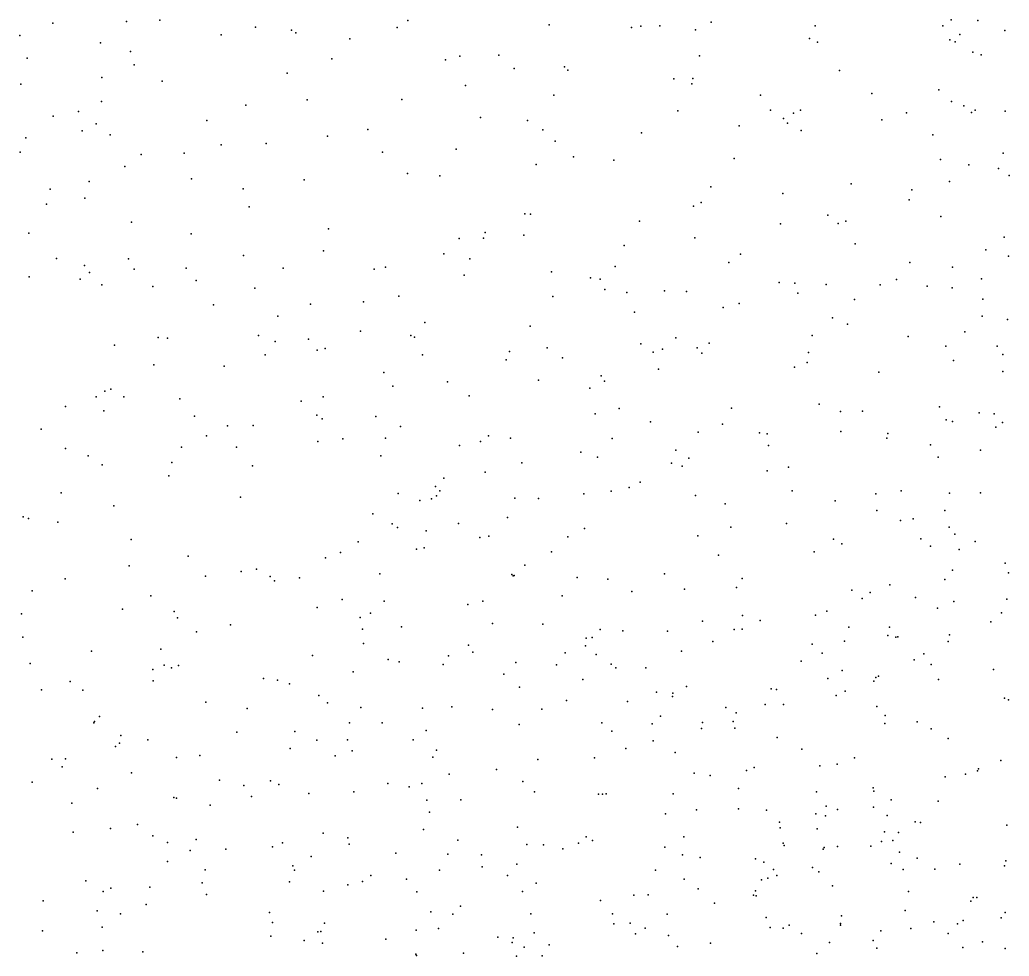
# Model space of a CAD drawing. Header units: metres. Extents: x -25 to 25, y -27.7 to 27.8.
# Drawn here: x -1.914 to -1.208, y -4.68 to -4.011 of the extents above; entities that cross this region are included whole.
import ezdxf

# ---------------------------------------------------------------- set-up
doc = ezdxf.new("R2010")
doc.units = ezdxf.units.M

msp = doc.modelspace()

# ---------------------------------------------------------------- linework, layer by layer
for p in [(-1.8906, -4.014, 2.0542), (-1.8381, -4.0127, 26.0288), (-1.8143, -4.0117, 1.7193), (-1.7462, -4.0167, -10.4877), (-1.6451, -4.0171, -10.4703), (-1.6373, -4.012, -20.6558), (-1.5364, -4.015, -7.0357), (-1.4778, -4.0169, 23.1763), (-1.4711, -4.016, -6.9508), (-1.4575, -4.0157, -7.1245), (-1.421, -4.0132, -10.4046), (-1.3467, -4.0158, -7.178), (-1.2556, -4.0158, -6.6494), (-1.2496, -4.0115, -7.2253), (-1.2306, -4.012, 15.4042), (-1.9143, -4.0228, 3.6983), (-1.7706, -4.0223, 23.7836), (-1.7205, -4.0188, -22.5729), (-1.7174, -4.0209, 4.0683), (-1.4321, -4.0186, -6.8831), (-1.2434, -4.022, 16.6471), (-1.2113, -4.0192, -10.255), (-1.8568, -4.028, 1.6007), (-1.6788, -4.0251, 23.6308), (-1.3508, -4.0249, -6.7654), (-1.3451, -4.0275, 16.9794), (-1.2506, -4.0258, 15.6485), (-1.2468, -4.0273, 15.8671), (-1.8354, -4.0341, 1.9666), (-1.6002, -4.0374, 23.3823), (-1.5724, -4.0368, -10.4239), (-1.4293, -4.0373, 23.1035), (-1.2342, -4.0346, 4.5874), (-1.2281, -4.0365, 15.952), (-1.9091, -4.039, -10.419), (-1.8326, -4.0437, 3.8464), (-1.6916, -4.0394, 26.1241), (-1.6104, -4.0401, 17.8408), (-1.5256, -4.0451, 4.2729), (-1.8557, -4.0528, 3.7692), (-1.7234, -4.0496, 3.4326), (-1.5616, -4.0463, 23.3022), (-1.5232, -4.0474, -17.7682), (-1.3294, -4.0476, 3.4175), (-1.9136, -4.0575, 2.1211), (-1.8126, -4.0552, -10.4112), (-1.5962, -4.0585, -7.082), (-1.4475, -4.0537, -7.1884), (-1.4347, -4.0572, -10.3296), (-1.4339, -4.0533, -23.0553), (-1.5332, -4.0653, 26.1359), (-1.3857, -4.0653, 17.107), (-1.3063, -4.064, -6.6071), (-1.2584, -4.0616, -7.3465), (-1.8561, -4.0698, 3.3521), (-1.753, -4.0724, 3.9334), (-1.7092, -4.0687, -10.3937), (-1.6417, -4.0683, 23.4951), (-1.2494, -4.0698, 17.5532), (-1.2406, -4.0728, 16.4856), (-1.8904, -4.0802, 3.6253), (-1.8723, -4.077, -10.3655), (-1.4448, -4.0764, 24.2499), (-1.3786, -4.0761, 26.1292), (-1.3621, -4.0782, -10.2611), (-1.3572, -4.076, 16.7826), (-1.2816, -4.0778, 16.5922), (-1.235, -4.0776, 16.1368), (-1.2326, -4.0761, -6.4881), (-1.2112, -4.0766, -10.174), (-1.8597, -4.0857, 3.689), (-1.7808, -4.0834, 1.803), (-1.5854, -4.0813, -7.008), (-1.552, -4.0834, -6.9364), (-1.4009, -4.0871, 17.2125), (-1.3693, -4.082, -25.5818), (-1.3665, -4.0853, 4.3844), (-1.2992, -4.0828, 22.9388), (-1.8699, -4.0907, 1.5212), (-1.8498, -4.0936, 2.9368), (-1.6946, -4.0945, 23.6802), (-1.6659, -4.0898, 23.5763), (-1.541, -4.0901, 3.3659), (-1.4707, -4.0921, -6.8061), (-1.3566, -4.0905, -7.2873), (-1.2628, -4.0937, 26.0961), (-1.9101, -4.0957, 19.1281), (-1.7707, -4.1007, 3.8621), (-1.7385, -4.0997, 18.3477), (-1.5322, -4.0982, -20.4913), (-1.9141, -4.1059, 1.4017), (-1.8277, -4.1076, 2.0041), (-1.797, -4.1067, 17.919), (-1.6554, -4.106, -10.3225), (-1.6029, -4.1038, -25.554), (-1.5192, -4.1094, -10.2885), (-1.2124, -4.1068, 15.4524), (-1.8394, -4.1161, 1.5794), (-1.5457, -4.1147, 23.222), (-1.4904, -4.1117, 23.1362), (-1.4044, -4.1106, 16.8456), (-1.2572, -4.1111, 16.2457), (-1.237, -4.1149, 17.6459), (-1.6375, -4.1211, 4.0167), (-1.6145, -4.1229, 23.3771), (-1.2158, -4.1176, 15.097), (-1.2082, -4.1226, 14.8768), (-1.8648, -4.1269, 18.9373), (-1.7918, -4.1249, 25.9387), (-1.7114, -4.1257, 3.911), (-1.321, -4.1285, -6.5374), (-1.2508, -4.1268, 15.8962), (-1.8927, -4.1323, 3.5421), (-1.755, -4.1322, 23.8051), (-1.4211, -4.1307, 17.3451), (-1.3697, -4.1354, -10.1808), (-1.2778, -4.1328, -6.4649), (-1.8952, -4.143, 24.0107), (-1.8678, -4.1389, 2.0875), (-1.4336, -4.1446, 4.2203), (-1.428, -4.1418, -6.7053), (-1.2795, -4.1401, 16.3853), (-1.7505, -4.145, 1.8537), (-1.5539, -4.1501, 4.087), (-1.5499, -4.1502, 18.1733), (-1.3376, -4.151, 17.5776), (-1.2571, -4.1518, 16.0089), (-1.8346, -4.156, 23.9277), (-1.4721, -4.1553, -7.2101), (-1.3714, -4.1571, 16.6018), (-1.3302, -4.1568, 16.5063), (-1.3249, -4.1552, -10.1306), (-1.9078, -4.1639, -10.2104), (-1.792, -4.1643, -10.2286), (-1.6939, -4.1608, -10.2322), (-1.5821, -4.1632, -10.2071), (-1.5545, -4.1651, -7.1629), (-1.6007, -4.1676, 24.3967), (-1.5834, -4.1674, 4.0151), (-1.4831, -4.1726, 17.2166), (-1.4325, -4.1671, -10.1547), (-1.3182, -4.1713, 4.2965), (-1.2118, -4.1667, 4.378), (-1.7546, -4.1797, 1.6806), (-1.6975, -4.1764, -19.8825), (-1.6116, -4.1785, 3.9492), (-1.3999, -4.1788, -7.2939), (-1.2249, -4.1757, 14.954), (-1.8881, -4.1819, 2.1497), (-1.868, -4.1869, 25.7881), (-1.8368, -4.182, 1.5372), (-1.5932, -4.1821, -6.9038), (-1.4082, -4.1846, -6.6326), (-1.2792, -4.1846, -7.372), (-1.2087, -4.1802, 15.1724), (-1.8645, -4.1919, 2.7991), (-1.8327, -4.1894, 3.5616), (-1.7956, -4.1887, 3.6242), (-1.7264, -4.1888, -23.5749), (-1.6613, -4.1895, -10.1729), (-1.6534, -4.188, 23.5155), (-1.5971, -4.1938, 23.2792), (-1.5348, -4.1913, -10.1476), (-1.4894, -4.1875, 4.0919), (-1.2487, -4.188, 15.7677), (-1.9076, -4.1949, 1.3628), (-1.8713, -4.1965, 3.5005), (-1.8558, -4.2006, -25.3659), (-1.7884, -4.1976, 19.0546), (-1.5069, -4.1957, 17.1101), (-1.5002, -4.1967, 16.9268), (-1.3724, -4.1989, 25.9875), (-1.3611, -4.1994, -6.5277), (-1.3388, -4.2004, -7.3333), (-1.3004, -4.2007, -6.3983), (-1.2886, -4.1968, 16.2014), (-1.2279, -4.1963, 4.2986), (-1.8194, -4.2019, -10.155), (-1.7466, -4.203, -10.1623), (-1.4969, -4.2039, 23.0955), (-1.481, -4.2062, 16.7992), (-1.4542, -4.205, 17.433), (-1.4385, -4.2053, 23.0198), (-1.359, -4.2065, -10.0683), (-1.2667, -4.2017, -10.0349), (-1.249, -4.2027, 17.7556), (-1.7761, -4.2149, 18.8351), (-1.7068, -4.2145, 25.8738), (-1.6689, -4.2128, 23.6496), (-1.6438, -4.2088, 3.8495), (-1.534, -4.209, -6.7745), (-1.4008, -4.2139, 4.1257), (-1.3187, -4.2112, 4.2112), (-1.2271, -4.211, 14.7734), (-1.4755, -4.2202, -6.6933), (-1.4124, -4.2169, 17.5355), (-1.7302, -4.223, 18.4955), (-1.6252, -4.2275, 23.3672), (-1.3344, -4.2242, 24.201), (-1.3237, -4.2287, 22.8941), (-1.2276, -4.2231, 15.5785), (-1.2094, -4.2254, 15.3743), (-1.6712, -4.2338, 3.7555), (-1.55, -4.2302, 25.9143), (-1.2399, -4.2342, 15.0282), (-1.8466, -4.2436, 3.1254), (-1.8156, -4.2382, 23.9378), (-1.809, -4.2386, 2.0736), (-1.7439, -4.2367, 25.7979), (-1.7321, -4.2412, -18.8339), (-1.7082, -4.2395, 1.817), (-1.6353, -4.2368, -10.085), (-1.6326, -4.238, -7.0676), (-1.4711, -4.2428, 3.1963), (-1.446, -4.2384, -7.2794), (-1.4223, -4.2423, 16.5624), (-1.3488, -4.2367, 16.3758), (-1.2804, -4.2376, 15.9764), (-1.7391, -4.2505, 18.6618), (-1.702, -4.2472, 1.8987), (-1.6963, -4.2462, 23.7524), (-1.6269, -4.2507, 25.8413), (-1.5649, -4.2482, 23.1681), (-1.5379, -4.2457, 17.0497), (-1.4622, -4.2488, -22.7052), (-1.4557, -4.2466, -10.0451), (-1.4309, -4.2455, 4.035), (-1.4275, -4.2495, -6.6042), (-1.3515, -4.2489, -19.8102), (-1.2535, -4.2445, -9.9771), (-1.2169, -4.2445, 15.4891), (-1.2128, -4.2504, 17.8535), (-1.8187, -4.2577, 3.5112), (-1.5672, -4.2541, 3.8766), (-1.5271, -4.2528, 17.2501), (-1.3524, -4.256, 25.8601), (-1.248, -4.2546, 15.6579), (-1.7684, -4.2587, 24.4908), (-1.6546, -4.2633, 3.2357), (-1.4586, -4.2609, 25.8751), (-1.3615, -4.2595, -23.1607), (-1.3012, -4.2631, -6.3385), (-1.2127, -4.2626, 14.6627), (-1.6091, -4.2698, -6.9989), (-1.5441, -4.2686, -10.0427), (-1.4994, -4.2655, 16.7115), (-1.497, -4.2693, 3.9324), (-1.8536, -4.2765, 1.4208), (-1.8494, -4.2752, 25.6952), (-1.6481, -4.273, 23.4982), (-1.5074, -4.2745, 17.4065), (-1.8597, -4.2806, -23.7981), (-1.8401, -4.2806, 2.1515), (-1.8001, -4.282, -19.4801), (-1.7136, -4.2837, 1.643), (-1.6979, -4.2807, 3.6373), (-1.5935, -4.2798, -6.9148), (-1.3439, -4.2859, 16.2532), (-1.8816, -4.2876, 3.3789), (-1.8543, -4.2906, -10.0193), (-1.5036, -4.2927, -7.2015), (-1.4866, -4.289, 23.0482), (-1.4065, -4.2886, 22.9507), (-1.3285, -4.291, -6.4062), (-1.3128, -4.2908, -9.9652), (-1.2579, -4.2877, 14.9448), (-1.2297, -4.2921, 14.3226), (-1.2189, -4.2927, -6.1418), (-1.7895, -4.2945, 1.5187), (-1.7023, -4.2937, -19.0727), (-1.6986, -4.2964, 23.8225), (-1.6601, -4.2947, 1.7598), (-1.4641, -4.2984, -6.6693), (-1.2531, -4.297, -6.2391), (-1.2487, -4.2982, 15.0944), (-1.213, -4.2989, -9.8998), (-1.8991, -4.3036, 24.0611), (-1.766, -4.3012, -10.0225), (-1.7478, -4.301, 1.5809), (-1.6426, -4.3017, 3.6836), (-1.4302, -4.3058, -17.9131), (-1.4128, -4.3002, -9.9798), (-1.3863, -4.3063, 16.3403), (-1.381, -4.307, 17.7156), (-1.3284, -4.3053, -17.618), (-1.2948, -4.3068, 15.9271), (-1.2177, -4.3022, 14.7509), (-1.781, -4.3085, 2.1), (-1.7016, -4.3125, 1.9974), (-1.6838, -4.3106, -10.015), (-1.6533, -4.3102, 23.6357), (-1.5855, -4.3124, 3.7512), (-1.5797, -4.3085, 17.1802), (-1.5642, -4.3101, 16.8447), (-1.4916, -4.3103, -25.5134), (-1.2955, -4.3102, 17.8368), (-1.8817, -4.3175, 2.9359), (-1.7989, -4.3164, -22.0918), (-1.7597, -4.3165, 23.9172), (-1.6005, -4.3154, -22.4603), (-1.5138, -4.32, -6.7437), (-1.446, -4.3186, 25.7758), (-1.3799, -4.3152, -6.5239), (-1.2644, -4.3149, 14.7946), (-1.2287, -4.3187, 15.3091), (-1.8655, -4.3227, 1.35), (-1.8057, -4.3275, 3.4465), (-1.6567, -4.3228, 19.0787), (-1.5561, -4.3276, -7.1304), (-1.5021, -4.3236, -19.3343), (-1.4491, -4.328, 24.3437), (-1.4368, -4.3243, 17.6383), (-1.259, -4.3236, 25.7111), (-1.8555, -4.3292, -21.3474), (-1.7483, -4.3298, 3.5232), (-1.5821, -4.3343, 18.0295), (-1.4416, -4.3301, -18.7932), (-1.3809, -4.3335, 3.9481), (-1.3657, -4.3308, 25.7306), (-1.8079, -4.337, -21.0275), (-1.6117, -4.3386, 23.2729), (-1.4716, -4.3415, -9.9518), (-1.8847, -4.3492, 1.2748), (-1.6442, -4.3495, 18.8658), (-1.6176, -4.3446, 1.8958), (-1.6146, -4.3476, 1.7663), (-1.4923, -4.3479, 16.5392), (-1.4795, -4.3454, 3.8293), (-1.363, -4.3477, -7.3174), (-1.2853, -4.3476, 22.838), (-1.2508, -4.3494, 14.6829), (-1.2286, -4.3492, 15.4323), (-1.7569, -4.3522, -9.9653), (-1.6288, -4.3545, 3.6259), (-1.6204, -4.3534, 18.4797), (-1.6168, -4.3513, 16.9473), (-1.5609, -4.3529, -6.8409), (-1.5442, -4.3531, 16.6705), (-1.5118, -4.3498, 25.7266), (-1.432, -4.351, -6.6216), (-1.3323, -4.3548, 16.0693), (-1.3035, -4.3499, -6.3268), (-1.8471, -4.3583, 3.3535), (-1.411, -4.3569, 3.8794), (-1.3026, -4.3616, -7.3517), (-1.2542, -4.3616, 17.9557), (-1.9119, -4.3663, 3.2648), (-1.908, -4.3673, 19.3917), (-1.8871, -4.3701, 2.2699), (-1.6624, -4.3641, 25.6763), (-1.5662, -4.3666, -6.9913), (-1.2858, -4.3688, 15.7507), (-1.2767, -4.3676, 14.9969), (-1.6485, -4.3712, 23.557), (-1.6447, -4.3738, 23.7067), (-1.6243, -4.3763, 18.6639), (-1.6012, -4.3711, 16.7945), (-1.5113, -4.3745, 23.0676), (-1.4068, -4.3736, -9.9049), (-1.3672, -4.3711, 25.6472), (-1.2511, -4.3737, 14.5842), (-1.8349, -4.3824, 2.2217), (-1.6727, -4.3841, -9.9299), (-1.586, -4.3809, 1.8315), (-1.5795, -4.38, 25.6737), (-1.5233, -4.3804, -9.9246), (-1.4304, -4.3798, 17.7218), (-1.3336, -4.3822, 3.9161), (-1.2712, -4.3819, 15.6458), (-1.2471, -4.3787, 15.2022), (-1.2324, -4.3839, -6.1465), (-1.6855, -4.3916, 2.0557), (-1.6311, -4.3893, 17.2111), (-1.6258, -4.3884, 1.987), (-1.5349, -4.3911, 3.6982), (-1.3473, -4.3912, 22.8862), (-1.3277, -4.3854, -6.3903), (-1.2644, -4.3872, 3.9611), (-1.2438, -4.3895, -22.8649), (-1.7941, -4.3943, 3.3869), (-1.6961, -4.3956, 3.5029), (-1.4156, -4.3936, 17.9854), (-1.8362, -4.4012, 1.3422), (-1.7562, -4.4053, 2.1539), (-1.7453, -4.4035, -20.8034), (-1.5539, -4.4008, 17.476), (-1.2487, -4.4043, 15.5064), (-1.2112, -4.3994, -6.0528), (-1.8818, -4.4105, -9.8726), (-1.7817, -4.4086, 1.4212), (-1.7357, -4.4088, -25.3278), (-1.7325, -4.4119, 3.4441), (-1.7146, -4.4097, 1.5204), (-1.6574, -4.4069, 24.4834), (-1.5632, -4.4074, 1.8987), (-1.5623, -4.4084, 1.7214), (-1.5614, -4.4081, -6.9297), (-1.5165, -4.4096, -7.1288), (-1.4947, -4.4106, 17.6414), (-1.4541, -4.4068, -7.2009), (-1.3987, -4.4102, 16.1875), (-1.2541, -4.411, -2.1159), (-1.2087, -4.4062, -2.1957), (-1.9055, -4.4191, 1.0899), (-1.4775, -4.4196, -9.8743), (-1.4399, -4.4179, 16.2938), (-1.4029, -4.4167, -6.5672), (-1.3205, -4.4186, 15.9127), (-1.2935, -4.4148, 14.9036), (-1.8207, -4.4225, 25.583), (-1.6843, -4.4252, 25.5955), (-1.6543, -4.4263, 1.5812), (-1.5839, -4.4264, 3.5879), (-1.5272, -4.4225, 25.5855), (-1.3132, -4.4245, -2.1717), (-1.3074, -4.4202, 15.8244), (-1.2751, -4.4239, -2.2477), (-1.2477, -4.4266, 15.3653), (-1.21, -4.4249, -1.8806), (-1.841, -4.4321, 24.0674), (-1.8042, -4.4338, -9.8594), (-1.7021, -4.4309, 2.1116), (-1.5946, -4.4288, 23.1827), (-1.3384, -4.4335, -2.0568), (-1.2593, -4.4315, -2.3365), (-1.913, -4.4355, 0.9444), (-1.8018, -4.4384, -21.5338), (-1.6713, -4.4381, 19.3452), (-1.6641, -4.435, 23.8742), (-1.4272, -4.4406, -2.0923), (-1.3985, -4.4366, 25.5274), (-1.386, -4.4403, -9.8304), (-1.3464, -4.4363, -2.2556), (-1.2212, -4.4411, 3.9029), (-1.2138, -4.4347, 18.119), (-1.7883, -4.4482, 2.2198), (-1.7639, -4.4432, 24.0089), (-1.6697, -4.4463, 16.9869), (-1.6419, -4.4448, -20.6227), (-1.5769, -4.4423, -9.8627), (-1.5411, -4.4429, 16.5198), (-1.5, -4.4466, 3.6507), (-1.4839, -4.4477, -2.2272), (-1.452, -4.4479, -2.3017), (-1.4045, -4.4466, 22.9294), (-1.3988, -4.4464, 17.8704), (-1.3227, -4.4449, -20.3529), (-1.2937, -4.445, -9.7915), (-1.9121, -4.4521, 24.1116), (-1.51, -4.4529, -2.1036), (-1.5058, -4.4523, 16.4304), (-1.4196, -4.4553, 3.7198), (-1.3258, -4.4549, 17.9866), (-1.2949, -4.4508, -1.8822), (-1.2891, -4.4521, 15.0693), (-1.2878, -4.4519, 3.8421), (-1.2518, -4.4551, -17.778), (-1.2508, -4.4504, -6.1717), (-1.8631, -4.462, 1.1667), (-1.8136, -4.4606, 3.3089), (-1.669, -4.4567, -23.6567), (-1.5941, -4.4577, 2.0209), (-1.5106, -4.4582, 1.7736), (-1.4421, -4.462, -6.6499), (-1.3489, -4.457, -6.4531), (-1.7053, -4.4652, 1.4728), (-1.6513, -4.468, -9.8304), (-1.6435, -4.4696, -2.1463), (-1.6084, -4.4655, -2.3644), (-1.5911, -4.4628, -2.2072), (-1.5252, -4.4632, 18.7634), (-1.5029, -4.4644, 1.9256), (-1.3566, -4.4693, -2.4285), (-1.3418, -4.4635, -7.3063), (-1.2761, -4.4684, 15.5864), (-1.2691, -4.4641, -2.4417), (-1.9069, -4.4708, -2.4982), (-1.8194, -4.4751, -2.4482), (-1.8113, -4.4721, -2.3478), (-1.8061, -4.4741, 1.3115), (-1.801, -4.4723, -9.8), (-1.6121, -4.4716, 16.6342), (-1.5602, -4.4703, 1.6503), (-1.5312, -4.4718, -6.8267), (-1.4922, -4.4714, -2.0287), (-1.489, -4.4739, 1.8556), (-1.4676, -4.4739, -2.4098), (-1.3274, -4.476, -6.3755), (-1.264, -4.4716, 14.583), (-1.2193, -4.4752, -6.0413), (-1.8783, -4.4837, -2.5619), (-1.8191, -4.4833, 24.5899), (-1.7403, -4.4815, -2.4115), (-1.7304, -4.4828, 25.542), (-1.6764, -4.4768, -2.2591), (-1.5689, -4.4784, -2.0754), (-1.5124, -4.4824, -7.0894), (-1.3376, -4.4816, 25.4398), (-1.3047, -4.4836, 18.0697), (-1.3034, -4.4808, 15.7565), (-1.3016, -4.4799, 22.8379), (-1.2586, -4.4823, -7.3778), (-1.8987, -4.4896, 0.7962), (-1.8694, -4.49, 2.3512), (-1.7219, -4.4854, -2.1848), (-1.5577, -4.4879, 17.572), (-1.4386, -4.4873, 18.3886), (-1.378, -4.4889, 2.9857), (-1.3742, -4.4895, -6.5111), (-1.3253, -4.4906, 3.7775), (-1.7009, -4.4938, -2.4982), (-1.5241, -4.4972, 1.9969), (-1.4599, -4.4913, -1.9334), (-1.4485, -4.4944, -7.1538), (-1.4482, -4.4921, 16.2452), (-1.3318, -4.4937, -2.4923), (-1.2115, -4.4956, 14.5035), (-1.2088, -4.4968, -2.5391), (-1.7816, -4.4984, -2.5453), (-1.7521, -4.5029, -2.1122), (-1.6947, -4.4989, 3.396), (-1.6709, -4.5022, -2.0649), (-1.6269, -4.5028, 23.7257), (-1.6059, -4.5018, 2.0877), (-1.5769, -4.5038, -2.0051), (-1.5418, -4.5034, -2.5004), (-1.4806, -4.498, 25.4841), (-1.4104, -4.5023, -6.589), (-1.3823, -4.5002, -7.2254), (-1.3692, -4.5002, 16.0231), (-1.3027, -4.5016, -6.2999), (-1.8574, -4.5088, -9.7307), (-1.4571, -4.5086, 1.6976), (-1.403, -4.5062, 24.3747), (-1.2968, -4.5081, -1.781), (-1.8615, -4.5133, -2.1116), (-1.8609, -4.5122, 0.8722), (-1.6791, -4.5132, 2.1803), (-1.6557, -4.5133, 25.5126), (-1.6243, -4.5186, -2.5708), (-1.558, -4.5145, -9.7806), (-1.499, -4.5132, 23.043), (-1.463, -4.514, -9.7671), (-1.4278, -4.5173, 1.8996), (-1.427, -4.513, 19.0027), (-1.4053, -4.5124, -2.5276), (-1.404, -4.517, 16.1052), (-1.297, -4.5137, 14.6595), (-1.2738, -4.5125, 15.2729), (-1.264, -4.5175, 15.4744), (-1.8422, -4.5222, -2.6839), (-1.823, -4.5253, 19.478), (-1.7595, -4.5199, -2.6107), (-1.718, -4.5194, 24.0391), (-1.7024, -4.5257, 16.9951), (-1.6804, -4.5254, -9.7602), (-1.6335, -4.5254, 23.4386), (-1.4919, -4.5192, -2.5487), (-1.4624, -4.5261, -1.8714), (-1.3738, -4.5237, 22.9041), (-1.2517, -4.5244, -9.6749), (-1.846, -4.5302, -24.085), (-1.8431, -4.5277, 0.9534), (-1.7214, -4.5315, 1.3629), (-1.6168, -4.5327, -1.9507), (-1.4819, -4.5316, -6.7918), (-1.3561, -4.532, 18.1124), (-1.8914, -4.5392, 0.6466), (-1.8816, -4.5389, -2.7588), (-1.8025, -4.538, -2.032), (-1.7857, -4.5366, 24.1026), (-1.6893, -4.5367, 16.7737), (-1.6772, -4.5333, 17.2603), (-1.6195, -4.5377, 3.433), (-1.5446, -4.5394, -1.8982), (-1.5041, -4.5383, -22.3576), (-1.4467, -4.5345, 22.97), (-1.3186, -4.5383, -2.5961), (-1.2142, -4.5402, -5.994), (-1.884, -4.5447, -2.0379), (-1.574, -4.5465, 1.5325), (-1.3902, -4.5452, 25.4), (-1.3433, -4.544, 14.8224), (-1.331, -4.5428, 14.9542), (-1.23, -4.546, -1.659), (-1.8346, -4.5489, 3.1793), (-1.7718, -4.5541, 1.2258), (-1.6078, -4.5499, 16.5139), (-1.433, -4.5492, -1.8073), (-1.4216, -4.5508, -2.6251), (-1.3957, -4.5473, 3.6543), (-1.254, -4.5519, -7.3655), (-1.2395, -4.5499, -2.6393), (-1.2308, -4.5474, 18.502), (-1.9055, -4.5557, 3.0678), (-1.8589, -4.56, 2.4307), (-1.7543, -4.5579, 3.2746), (-1.7353, -4.5547, -1.9668), (-1.7295, -4.5572, -2.6929), (-1.6517, -4.5565, -2.6745), (-1.6364, -4.559, 1.4344), (-1.6274, -4.5565, 23.5291), (-1.5553, -4.5551, -2.6416), (-1.4015, -4.5601, 18.7692), (-1.3053, -4.5596, 18.3978), (-1.8043, -4.5666, 1.0421), (-1.8025, -4.5669, 18.3603), (-1.749, -4.5659, -23.8912), (-1.708, -4.5636, 2.2589), (-1.676, -4.5625, -21.9582), (-1.5996, -4.5682, 23.7749), (-1.5469, -4.5626, 2.0971), (-1.5013, -4.5641, -1.823), (-1.4985, -4.5642, 17.7917), (-1.4959, -4.5639, 3.534), (-1.4479, -4.5638, -7.0972), (-1.3458, -4.5626, -18.3312), (-1.3048, -4.5621, -1.6981), (-1.2924, -4.5681, -6.2658), (-1.8772, -4.5706, -9.6336), (-1.7785, -4.5721, -2.7601), (-1.6239, -4.5685, 17.5144), (-1.4314, -4.5754, 17.9958), (-1.4015, -4.5747, 19.2954), (-1.3388, -4.5727, -9.6754), (-1.3307, -4.5751, 1.7609), (-1.305, -4.5734, 15.6989), (-1.2589, -4.5691, 18.2717), (-1.6218, -4.577, 2.1967), (-1.4535, -4.5781, -9.6946), (-1.3814, -4.5756, 18.1775), (-1.3462, -4.5782, -6.4349), (-1.3393, -4.5797, 1.9105), (-1.2953, -4.5794, -2.6807), (-1.8496, -4.5887, 3.1043), (-1.8304, -4.5858, -2.8174), (-1.6263, -4.5893, -2.7392), (-1.5591, -4.5877, 25.44), (-1.3722, -4.5841, 1.6699), (-1.3716, -4.5881, 18.2735), (-1.3452, -4.5889, 15.8717), (-1.2754, -4.584, 24.2927), (-1.2714, -4.5844, 19.0665), (-1.2099, -4.5862, 14.1986), (-1.8761, -4.5913, 2.498), (-1.8194, -4.5939, -1.9043), (-1.7885, -4.5965, 0.895), (-1.6977, -4.5921, -2.7696), (-1.6801, -4.5952, -1.8507), (-1.5101, -4.5945, 16.2995), (-1.4404, -4.5946, -6.6916), (-1.2973, -4.5911, 18.6333), (-1.2872, -4.5915, -18.1113), (-1.8088, -4.5986, 0.8014), (-1.7673, -4.6033, 1.0917), (-1.734, -4.6017, 16.9736), (-1.7269, -4.5988, 16.8705), (-1.6792, -4.5999, 19.5173), (-1.6017, -4.5969, 23.275), (-1.5524, -4.6, 17.7053), (-1.5405, -4.6002, 23.1198), (-1.5268, -4.6031, 19.4441), (-1.5155, -4.5991, -1.763), (-1.5057, -4.5972, 1.5389), (-1.454, -4.602, -2.7319), (-1.3694, -4.5991, 18.464), (-1.3688, -4.6009, 2.0116), (-1.3409, -4.6034, 3.6534), (-1.3402, -4.6023, -7.2385), (-1.3307, -4.6015, -23.3876), (-1.3069, -4.6012, 2.9045), (-1.2993, -4.5979, 15.2233), (-1.2913, -4.5973, 18.8932), (-1.7926, -4.6044, 2.3963), (-1.7063, -4.6087, 24.1139), (-1.6459, -4.6063, 3.3367), (-1.6089, -4.6069, 23.614), (-1.5848, -4.6075, -9.6754), (-1.4413, -4.6074, -7.0176), (-1.4287, -4.6094, -1.6948), (-1.3893, -4.6104, 15.9844), (-1.2866, -4.6055, 15.5349), (-1.2739, -4.6099, 18.4498), (-1.809, -4.6123, -9.5941), (-1.7195, -4.6152, 17.2149), (-1.5844, -4.6161, 24.0152), (-1.5596, -4.6142, 23.896), (-1.3833, -4.6126, 18.5467), (-1.3487, -4.6165, 25.3164), (-1.2925, -4.6137, 15.3389), (-1.2613, -4.6176, -9.5171), (-1.2435, -4.6142, 22.7993), (-1.2115, -4.6152, 1.8845), (-1.2106, -4.6118, -2.7521), (-1.7821, -4.6182, 24.16), (-1.7183, -4.6184, 16.7216), (-1.6638, -4.6221, 2.2812), (-1.6383, -4.6247, 18.3449), (-1.6148, -4.6184, -1.773), (-1.5663, -4.6221, -2.7887), (-1.4607, -4.6185, 25.3618), (-1.4402, -4.6248, 3.529), (-1.3804, -4.6241, 1.5719), (-1.3763, -4.618, -6.5135), (-1.374, -4.6222, -7.1443), (-1.344, -4.6196, 14.6756), (-1.2839, -4.6179, 18.7893), (-1.8671, -4.6261, -1.851), (-1.8493, -4.6313, 25.4886), (-1.8215, -4.6306, -24.8941), (-1.7841, -4.6274, -2.8538), (-1.7218, -4.6266, 25.4585), (-1.6801, -4.6288, 3.1032), (-1.6698, -4.6264, -20.8555), (-1.5459, -4.6276, -22.1127), (-1.4302, -4.6316, 18.6714), (-1.3849, -4.6254, 14.7792), (-1.3343, -4.6296, -2.7724), (-1.8548, -4.6336, 24.2025), (-1.781, -4.6358, -1.8051), (-1.6975, -4.6333, 17.3657), (-1.631, -4.6339, 16.475), (-1.5555, -4.6336, 1.4231), (-1.4761, -4.6363, 2.14), (-1.4658, -4.6361, 18.5056), (-1.3906, -4.6363, 14.9104), (-1.3892, -4.6331, -9.5866), (-1.3887, -4.6368, 18.7789), (-1.28, -4.6335, 1.991), (-1.234, -4.6378, 3.7089), (-1.2313, -4.6378, 18.9085), (-1.8977, -4.6403, 2.9009), (-1.824, -4.643, -9.5123), (-1.5998, -4.644, 1.3495), (-1.4998, -4.6401, 17.9144), (-1.4185, -4.642, -2.7993), (-1.2355, -4.6404, -6.0508), (-1.8591, -4.6474, -2.9205), (-1.8424, -4.6496, -24.5951), (-1.7361, -4.6486, 0.9771), (-1.6209, -4.6481, -2.8343), (-1.6052, -4.6498, 24.5428), (-1.5497, -4.6495, -9.6097), (-1.4914, -4.6495, 18.2721), (-1.4522, -4.6498, -6.9156), (-1.3817, -4.6522, 18.8735), (-1.3279, -4.6509, -9.5257), (-1.2825, -4.6472, 14.5272), (-1.2139, -4.6524, 18.6492), (-1.211, -4.6487, 17.8454), (-1.8554, -4.659, 3.0044), (-1.7339, -4.6558, 0.8999), (-1.6968, -4.6563, -2.8615), (-1.6155, -4.66, 23.4386), (-1.4903, -4.6568, -2.8227), (-1.4787, -4.6562, 18.155), (-1.4681, -4.6598, 3.4669), (-1.3787, -4.6594, 3.5597), (-1.3696, -4.6598, 24.3995), (-1.3653, -4.6576, 7.941), (-1.3287, -4.6564, 22.8751), (-1.3285, -4.6576, 2.0606), (-1.2784, -4.66, -6.2145), (-1.262, -4.6552, 14.4329), (-1.2451, -4.6568, 1.5533), (-1.241, -4.6544, -9.4107), (-1.898, -4.6616, 2.8251), (-1.7351, -4.6654, 0.8261), (-1.7016, -4.6624, 3.2116), (-1.6995, -4.6622, -9.5474), (-1.6315, -4.6613, -21.6354), (-1.5732, -4.6663, -23.7475), (-1.5623, -4.6668, 16.3537), (-1.5472, -4.663, 18.549), (-1.4748, -4.6638, 1.4323), (-1.4514, -4.6649, -6.8061), (-1.3565, -4.6636, -1.5887), (-1.2999, -4.6618, -7.2831), (-1.2517, -4.6637, -2.8218), (-1.7113, -4.6687, 2.3765), (-1.6983, -4.6705, 1.0808), (-1.653, -4.6677, 1.2085), (-1.563, -4.6701, 23.1673), (-1.5543, -4.6734, 25.3558), (-1.5364, -4.6717, 3.3732), (-1.4449, -4.6729, -9.5333), (-1.4213, -4.6706, -6.9764), (-1.3364, -4.6701, -6.38), (-1.3054, -4.6687, 1.5158), (-1.3026, -4.674, 25.2498), (-1.2412, -4.6736, -25.2196), (-1.2273, -4.6696, -7.3911), (-1.2112, -4.6743, -9.1699), (-1.8737, -4.6773, 2.7223), (-1.8551, -4.6757, 2.6115), (-1.8265, -4.6766, -9.4339), (-1.6316, -4.6783, 25.3912), (-1.6312, -4.6792, 17.6586), (-1.5976, -4.6777, 23.3071), (-1.5599, -4.6798, 18.3734), (-1.5415, -4.6795, -1.6601), (-1.3455, -4.6779, 15.2357)]:
    msp.add_point(p)

doc.saveas('drawing.dxf')
